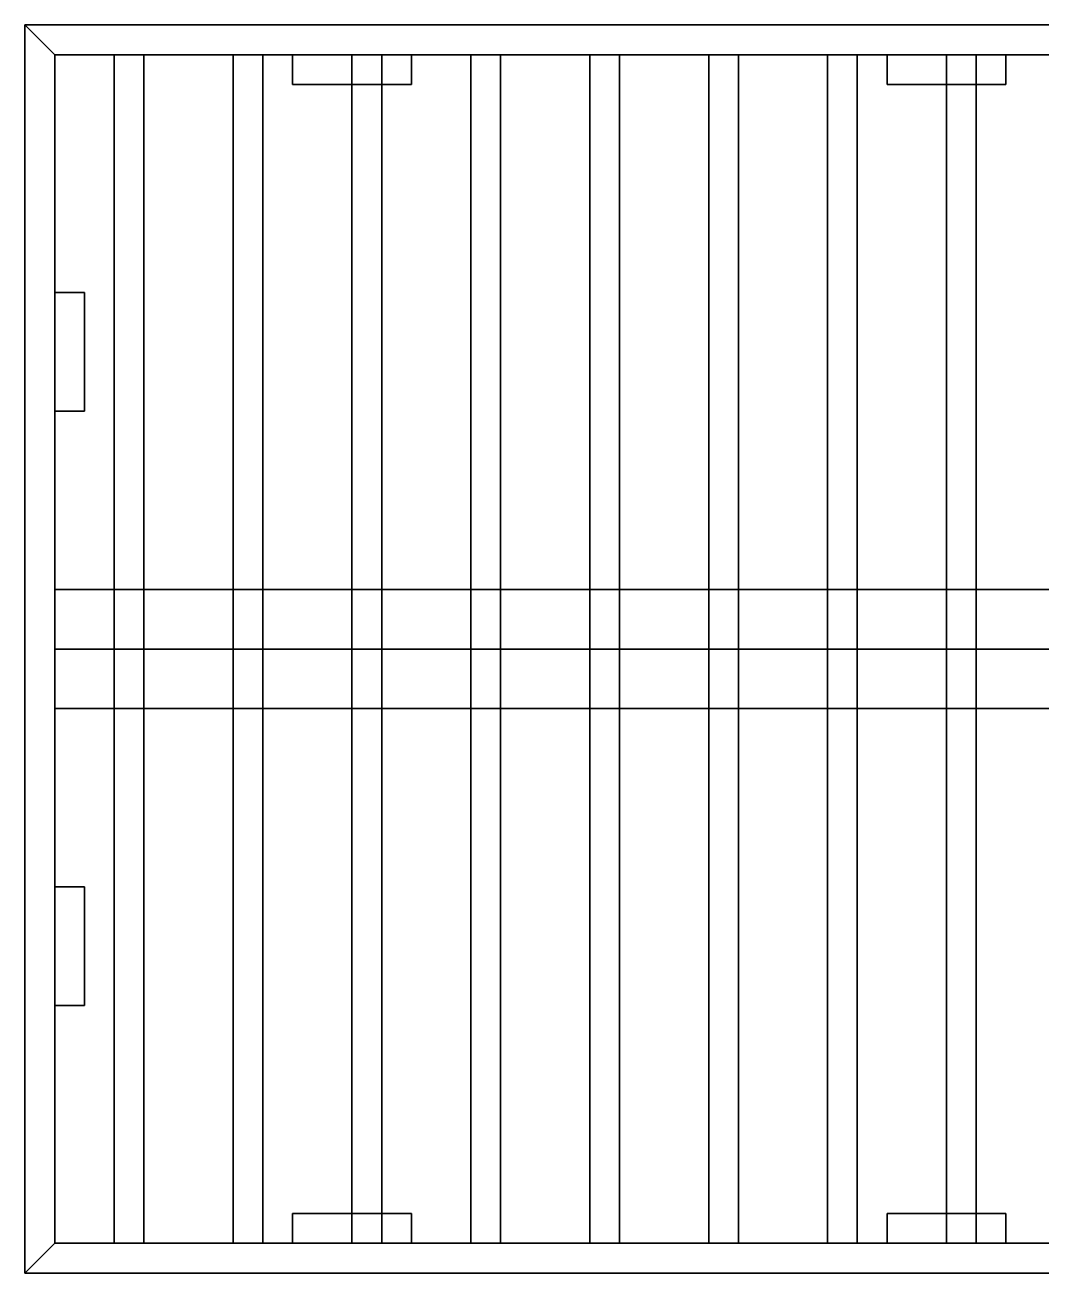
# Model space of a CAD drawing. Header units: millimetres. Extents: x -10.2 to 10.2, y -10 to 10.2.
# Drawn here: x -10.25 to -1.71, y -1 to 9.5 of the extents above; entities that cross this region are included whole.
import ezdxf

# ---------------------------------------------------------------- set-up
doc = ezdxf.new("R2010")
doc.units = ezdxf.units.MM
doc.layers.add('barracks_roof_dead', color=3, linetype='Continuous')
doc.layers.add('base_barracks', color=7, linetype='Continuous')

msp = doc.modelspace()

# ---------------------------------------------------------------- linework, layer by layer
at = {"layer": 'barracks_roof_dead'}
for points in [[(-9.5, 9.25, 2.75), (-9.5, 4.75, 4.25), (-9.5, 4.75, 4.5), (-9.5, 9.25, 3)], [(-9.5, 9.25, 3), (-9.5, 4.75, 4.5), (-9.25, 4.75, 4.5), (-9.25, 9.25, 3)], [(-9.25, 4.75, 4.25), (-9.25, 9.25, 2.75), (-9.25, 9.25, 3), (-9.25, 4.75, 4.5)], [(-8.5, 9.25, 2.75), (-8.5, 4.75, 4.25), (-8.5, 4.75, 4.5), (-8.5, 9.25, 3)], [(-8.5, 9.25, 3), (-8.5, 4.75, 4.5), (-8.25, 4.75, 4.5), (-8.25, 9.25, 3)], [(-8.25, 4.75, 4.25), (-8.25, 9.25, 2.75), (-8.25, 9.25, 3), (-8.25, 4.75, 4.5)], [(-7.5, 9.25, 3), (-7.5, 4.75, 4.5), (-7.25, 4.75, 4.5), (-7.25, 9.25, 3)], [(-7.5, 9.25, 2.75), (-7.5, 4.75, 4.25), (-7.5, 4.75, 4.5), (-7.5, 9.25, 3)], [(-7.25, 4.75, 4.25), (-7.25, 9.25, 2.75), (-7.25, 9.25, 3), (-7.25, 4.75, 4.5)], [(-6.5, 9.25, 3), (-6.5, 4.75, 4.5), (-6.25, 4.75, 4.5), (-6.25, 9.25, 3)], [(-6.5, 9.25, 2.75), (-6.5, 4.75, 4.25), (-6.5, 4.75, 4.5), (-6.5, 9.25, 3)], [(-6.25, 4.75, 4.25), (-6.25, 9.25, 2.75), (-6.25, 9.25, 3), (-6.25, 4.75, 4.5)], [(-5.5, 9.25, 2.75), (-5.5, 4.75, 4.25), (-5.5, 4.75, 4.5), (-5.5, 9.25, 3)], [(-5.5, 9.25, 3), (-5.5, 4.75, 4.5), (-5.25, 4.75, 4.5), (-5.25, 9.25, 3)], [(-5.25, 4.75, 4.25), (-5.25, 9.25, 2.75), (-5.25, 9.25, 3), (-5.25, 4.75, 4.5)], [(-4.5, 9.25, 3), (-4.5, 4.75, 4.5), (-4.25, 4.75, 4.5), (-4.25, 9.25, 3)], [(-4.5, 9.25, 2.75), (-4.5, 4.75, 4.25), (-4.5, 4.75, 4.5), (-4.5, 9.25, 3)], [(-4.25, 4.75, 4.25), (-4.25, 9.25, 2.75), (-4.25, 9.25, 3), (-4.25, 4.75, 4.5)], [(-3.5, 9.25, 2.75), (-3.5, 4.75, 4.25), (-3.5, 4.75, 4.5), (-3.5, 9.25, 3)], [(-3.5, 9.25, 3), (-3.5, 4.75, 4.5), (-3.25, 4.75, 4.5), (-3.25, 9.25, 3)], [(-3.25, 4.75, 4.25), (-3.25, 9.25, 2.75), (-3.25, 9.25, 3), (-3.25, 4.75, 4.5)], [(-2.5, 9.25, 2.75), (-2.5, 4.75, 4.25), (-2.5, 4.75, 4.5), (-2.5, 9.25, 3)], [(-2.5, 9.25, 3), (-2.5, 4.75, 4.5), (-2.25, 4.75, 4.5), (-2.25, 9.25, 3)], [(-2.25, 4.75, 4.25), (-2.25, 9.25, 2.75), (-2.25, 9.25, 3), (-2.25, 4.75, 4.5)], [(-9.5, 4.75, 4.25), (-9.5, 3.75, 4.25), (-9.5, 3.75, 4.5), (-9.5, 4.75, 4.5)], [(-9.5, 4.75, 4.5), (-9.5, 3.75, 4.5), (-9.25, 3.75, 4.5), (-9.25, 4.75, 4.5)], [(-9.25, 3.75, 4.25), (-9.25, 4.75, 4.25), (-9.25, 4.75, 4.5), (-9.25, 3.75, 4.5)], [(-8.5, 4.75, 4.25), (-8.5, 3.75, 4.25), (-8.5, 3.75, 4.5), (-8.5, 4.75, 4.5)], [(-8.5, 4.75, 4.5), (-8.5, 3.75, 4.5), (-8.25, 3.75, 4.5), (-8.25, 4.75, 4.5)], [(-8.25, 3.75, 4.25), (-8.25, 4.75, 4.25), (-8.25, 4.75, 4.5), (-8.25, 3.75, 4.5)], [(-7.5, 4.75, 4.25), (-7.5, 3.75, 4.25), (-7.5, 3.75, 4.5), (-7.5, 4.75, 4.5)], [(-7.5, 4.75, 4.5), (-7.5, 3.75, 4.5), (-7.25, 3.75, 4.5), (-7.25, 4.75, 4.5)], [(-7.25, 3.75, 4.25), (-7.25, 4.75, 4.25), (-7.25, 4.75, 4.5), (-7.25, 3.75, 4.5)], [(-6.5, 4.75, 4.25), (-6.5, 3.75, 4.25), (-6.5, 3.75, 4.5), (-6.5, 4.75, 4.5)], [(-6.5, 4.75, 4.5), (-6.5, 3.75, 4.5), (-6.25, 3.75, 4.5), (-6.25, 4.75, 4.5)], [(-6.25, 3.75, 4.25), (-6.25, 4.75, 4.25), (-6.25, 4.75, 4.5), (-6.25, 3.75, 4.5)], [(-5.5, 4.75, 4.5), (-5.5, 3.75, 4.5), (-5.25, 3.75, 4.5), (-5.25, 4.75, 4.5)], [(-5.5, 4.75, 4.25), (-5.5, 3.75, 4.25), (-5.5, 3.75, 4.5), (-5.5, 4.75, 4.5)], [(-5.25, 3.75, 4.25), (-5.25, 4.75, 4.25), (-5.25, 4.75, 4.5), (-5.25, 3.75, 4.5)], [(-4.5, 4.75, 4.25), (-4.5, 3.75, 4.25), (-4.5, 3.75, 4.5), (-4.5, 4.75, 4.5)], [(-4.5, 4.75, 4.5), (-4.5, 3.75, 4.5), (-4.25, 3.75, 4.5), (-4.25, 4.75, 4.5)], [(-4.25, 3.75, 4.25), (-4.25, 4.75, 4.25), (-4.25, 4.75, 4.5), (-4.25, 3.75, 4.5)], [(-3.5, 4.75, 4.25), (-3.5, 3.75, 4.25), (-3.5, 3.75, 4.5), (-3.5, 4.75, 4.5)], [(-3.5, 4.75, 4.5), (-3.5, 3.75, 4.5), (-3.25, 3.75, 4.5), (-3.25, 4.75, 4.5)], [(-3.25, 3.75, 4.25), (-3.25, 4.75, 4.25), (-3.25, 4.75, 4.5), (-3.25, 3.75, 4.5)], [(-2.5, 4.75, 4.25), (-2.5, 3.75, 4.25), (-2.5, 3.75, 4.5), (-2.5, 4.75, 4.5)], [(-2.5, 4.75, 4.5), (-2.5, 3.75, 4.5), (-2.25, 3.75, 4.5), (-2.25, 4.75, 4.5)], [(-2.25, 3.75, 4.25), (-2.25, 4.75, 4.25), (-2.25, 4.75, 4.5), (-2.25, 3.75, 4.5)], [(-9.5, 3.75, 4.25), (-9.5, -0.75, 2.75), (-9.5, -0.75, 3), (-9.5, 3.75, 4.5)], [(-9.5, 3.75, 4.5), (-9.5, -0.75, 3), (-9.25, -0.75, 3), (-9.25, 3.75, 4.5)], [(-9.25, -0.75, 2.75), (-9.25, 3.75, 4.25), (-9.25, 3.75, 4.5), (-9.25, -0.75, 3)], [(-8.5, 3.75, 4.25), (-8.5, -0.75, 2.75), (-8.5, -0.75, 3), (-8.5, 3.75, 4.5)], [(-8.5, 3.75, 4.5), (-8.5, -0.75, 3), (-8.25, -0.75, 3), (-8.25, 3.75, 4.5)], [(-8.25, -0.75, 2.75), (-8.25, 3.75, 4.25), (-8.25, 3.75, 4.5), (-8.25, -0.75, 3)], [(-7.5, 3.75, 4.5), (-7.5, -0.75, 3), (-7.25, -0.75, 3), (-7.25, 3.75, 4.5)], [(-7.5, 3.75, 4.25), (-7.5, -0.75, 2.75), (-7.5, -0.75, 3), (-7.5, 3.75, 4.5)], [(-7.25, -0.75, 2.75), (-7.25, 3.75, 4.25), (-7.25, 3.75, 4.5), (-7.25, -0.75, 3)], [(-6.5, 3.75, 4.5), (-6.5, -0.75, 3), (-6.25, -0.75, 3), (-6.25, 3.75, 4.5)], [(-6.5, 3.75, 4.25), (-6.5, -0.75, 2.75), (-6.5, -0.75, 3), (-6.5, 3.75, 4.5)], [(-6.25, -0.75, 2.75), (-6.25, 3.75, 4.25), (-6.25, 3.75, 4.5), (-6.25, -0.75, 3)], [(-5.5, 3.75, 4.25), (-5.5, -0.75, 2.75), (-5.5, -0.75, 3), (-5.5, 3.75, 4.5)], [(-5.5, 3.75, 4.5), (-5.5, -0.75, 3), (-5.25, -0.75, 3), (-5.25, 3.75, 4.5)], [(-5.25, -0.75, 2.75), (-5.25, 3.75, 4.25), (-5.25, 3.75, 4.5), (-5.25, -0.75, 3)], [(-4.5, 3.75, 4.5), (-4.5, -0.75, 3), (-4.25, -0.75, 3), (-4.25, 3.75, 4.5)], [(-4.5, 3.75, 4.25), (-4.5, -0.75, 2.75), (-4.5, -0.75, 3), (-4.5, 3.75, 4.5)], [(-4.25, -0.75, 2.75), (-4.25, 3.75, 4.25), (-4.25, 3.75, 4.5), (-4.25, -0.75, 3)], [(-3.5, 3.75, 4.25), (-3.5, -0.75, 2.75), (-3.5, -0.75, 3), (-3.5, 3.75, 4.5)], [(-3.5, 3.75, 4.5), (-3.5, -0.75, 3), (-3.25, -0.75, 3), (-3.25, 3.75, 4.5)], [(-3.25, -0.75, 2.75), (-3.25, 3.75, 4.25), (-3.25, 3.75, 4.5), (-3.25, -0.75, 3)], [(-2.5, 3.75, 4.25), (-2.5, -0.75, 2.75), (-2.5, -0.75, 3), (-2.5, 3.75, 4.5)], [(-2.5, 3.75, 4.5), (-2.5, -0.75, 3), (-2.25, -0.75, 3), (-2.25, 3.75, 4.5)], [(-2.25, -0.75, 2.75), (-2.25, 3.75, 4.25), (-2.25, 3.75, 4.5), (-2.25, -0.75, 3)]]:
    msp.add_3dface(points, dxfattribs=at)
at = {"layer": 'base_barracks'}
for points in [[(10, 9.25, 0.5), (10.25, 9.5, 0.5), (-10.25, 9.5, 0.5), (-10, 9.25, 0.5)], [(10.25, 9.5, 0.5), (10.25, 9.5), (-10.25, 9.5), (-10.25, 9.5, 0.5)], [(-10.25, 9.5, 0.5), (-10.25, 9.5), (-10.25, -1), (-10.25, -1, 0.5)], [(-10, 9.25, 0.5), (-10.25, 9.5, 0.5), (-10.25, -1, 0.5), (-10, -0.75, 0.5)], [(-10, 9.25, 3), (-10, 7.25, 2.25), (-10, 1.25, 2.25), (-10, -0.75, 3)], [(-10, 7.25, 1.25), (-10, 7.25, 2.25), (-10, 9.25, 3), (-10, 9.25, 0.5)], [(-0.5, 9.25, 2.75), (-2, 9.25, 2.25), (-8, 9.25, 2.25), (-10, 9.25, 3)], [(-8, 9.25, 2.25), (-8, 9.25, 1.25), (-10, 9.25, 0.5), (-10, 9.25, 3)], [(-2, 9.25, 1.25), (-0.5, 9.25, 0.5), (-10, 9.25, 0.5), (-8, 9.25, 1.25)], [(-10, 7.25, 1.25), (-10, 9.25, 0.5), (-10, -0.75, 0.5), (-10, 1.25, 1.25)], [(-10, 4.75, 4.5), (-10, 9.25, 3), (-10, -0.75, 3), (-10, 3.75, 4.5)], [(10, 4.75, 4.5), (10, 9.25, 3), (-10, 9.25, 3), (-10, 4.75, 4.5)], [(10, 9.25, 3), (0.5, 9.25, 2.75), (-0.5, 9.25, 2.75), (-10, 9.25, 3)], [(-8, 9, 2.25), (-8, 9, 1.25), (-8, 9.25, 1.25), (-8, 9.25, 2.25)], [(-8, 9, 1.25), (-7, 9, 1.25), (-7, 9.25, 1.25), (-8, 9.25, 1.25)], [(-7, 9.25, 1.25), (-7, 9.25, 2.25), (-3, 9.25, 2.25), (-3, 9.25, 1.25)], [(-7, 9.25, 1.25), (-7, 9.25, 2.25), (-3, 9.25, 2.25), (-3, 9.25, 1.25)], [(-7, 9, 1.25), (-7, 9, 2.25), (-7, 9.25, 2.25), (-7, 9.25, 1.25)], [(-3, 9, 2.25), (-3, 9, 1.25), (-3, 9.25, 1.25), (-3, 9.25, 2.25)], [(-3, 9, 1.25), (-2, 9, 1.25), (-2, 9.25, 1.25), (-3, 9.25, 1.25)], [(-2, 9.25, 1.25), (-2, 9.25, 2.25), (-0.5, 9.25, 2.75), (-0.5, 9.25, 0.5)], [(-2, 9, 1.25), (-2, 9, 2.25), (-2, 9.25, 2.25), (-2, 9.25, 1.25)], [(-7, 9, 2.25), (-7, 9, 1.25), (-8, 9, 1.25), (-8, 9, 2.25)], [(-2, 9, 2.25), (-2, 9, 1.25), (-3, 9, 1.25), (-3, 9, 2.25)], [(-9.75, 7.25, 1.25), (-9.75, 7.25, 2.25), (-10, 7.25, 2.25), (-10, 7.25, 1.25)], [(-9.75, 6.25, 1.25), (-9.75, 7.25, 1.25), (-10, 7.25, 1.25), (-10, 6.25, 1.25)], [(-9.75, 7.25, 2.25), (-9.75, 7.25, 1.25), (-9.75, 6.25, 1.25), (-9.75, 6.25, 2.25)], [(-10, 6.25, 2.25), (-10, 6.25, 1.25), (-10, 2.25, 1.25), (-10, 2.25, 2.25)], [(-9.75, 6.25, 2.25), (-9.75, 6.25, 1.25), (-10, 6.25, 1.25), (-10, 6.25, 2.25)], [(-10, 4.25, 4.75), (10, 4.25, 4.75), (10, 4.75, 4.5), (-10, 4.75, 4.5)], [(-10, 3.75, 4.5), (-10, 4.25, 4.75), (-10, 4.25, 4.75), (-10, 4.75, 4.5)], [(-10, 3.75, 4.5), (-10, 4.25, 4.75), (-10, 4.25, 4.75), (-10, 4.75, 4.5)], [(-10, 4.25, 4.75), (10, 4.25, 4.75), (10, 4.25, 4.75), (-10, 4.25, 4.75)], [(10, 4.25, 4.75), (-10, 4.25, 4.75), (-10, 3.75, 4.5), (10, 3.75, 4.5)], [(10, 4.25, 4.75), (-10, 4.25, 4.75), (-10, 4.25, 4.75), (10, 4.25, 4.75)], [(-10, 3.75, 4.5), (-10, -0.75, 3), (10, -0.75, 3), (10, 3.75, 4.5)], [(-9.75, 2.25, 1.25), (-9.75, 2.25, 2.25), (-10, 2.25, 2.25), (-10, 2.25, 1.25)], [(-9.75, 1.25, 1.25), (-9.75, 2.25, 1.25), (-10, 2.25, 1.25), (-10, 1.25, 1.25)], [(-9.75, 2.25, 2.25), (-9.75, 2.25, 1.25), (-9.75, 1.25, 1.25), (-9.75, 1.25, 2.25)], [(-10, 1.25, 2.25), (-10, 1.25, 1.25), (-10, -0.75, 0.5), (-10, -0.75, 3)], [(-9.75, 1.25, 2.25), (-9.75, 1.25, 1.25), (-10, 1.25, 1.25), (-10, 1.25, 2.25)], [(-8, -0.5, 1.25), (-8, -0.5, 2.25), (-8, -0.75, 2.25), (-8, -0.75, 1.25)], [(-8, -0.5, 2.25), (-8, -0.5, 1.25), (-7, -0.5, 1.25), (-7, -0.5, 2.25)], [(-7, -0.5, 1.25), (-8, -0.5, 1.25), (-8, -0.75, 1.25), (-7, -0.75, 1.25)], [(-7, -0.5, 2.25), (-7, -0.5, 1.25), (-7, -0.75, 1.25), (-7, -0.75, 2.25)], [(-3, -0.5, 2.25), (-3, -0.5, 1.25), (-2, -0.5, 1.25), (-2, -0.5, 2.25)], [(-3, -0.5, 1.25), (-3, -0.5, 2.25), (-3, -0.75, 2.25), (-3, -0.75, 1.25)], [(-2, -0.5, 1.25), (-3, -0.5, 1.25), (-3, -0.75, 1.25), (-2, -0.75, 1.25)], [(-2, -0.5, 2.25), (-2, -0.5, 1.25), (-2, -0.75, 1.25), (-2, -0.75, 2.25)], [(-10, -0.75, 0.5), (-10.25, -1, 0.5), (10.25, -1, 0.5), (10, -0.75, 0.5)], [(-10, -0.75, 3), (-8, -0.75, 2.25), (-2, -0.75, 2.25), (-0.5, -0.75, 2.75)], [(-8, -0.75, 1.25), (-8, -0.75, 2.25), (-10, -0.75, 3), (-10, -0.75, 0.5)], [(-2, -0.75, 1.25), (-8, -0.75, 1.25), (-10, -0.75, 0.5), (-0.5, -0.75, 0.5)], [(-10, -0.75, 3), (-0.5, -0.75, 2.75), (0.5, -0.75, 2.75), (10, -0.75, 3)], [(-7, -0.75, 2.25), (-7, -0.75, 1.25), (-3, -0.75, 1.25), (-3, -0.75, 2.25)], [(-7, -0.75, 2.25), (-7, -0.75, 1.25), (-3, -0.75, 1.25), (-3, -0.75, 2.25)], [(-2, -0.75, 2.25), (-2, -0.75, 1.25), (-0.5, -0.75, 0.5), (-0.5, -0.75, 2.75)], [(-10.25, -1, 0.5), (-10.25, -1), (10.25, -1), (10.25, -1, 0.5)]]:
    msp.add_3dface(points, dxfattribs=at)

doc.saveas('drawing.dxf')
